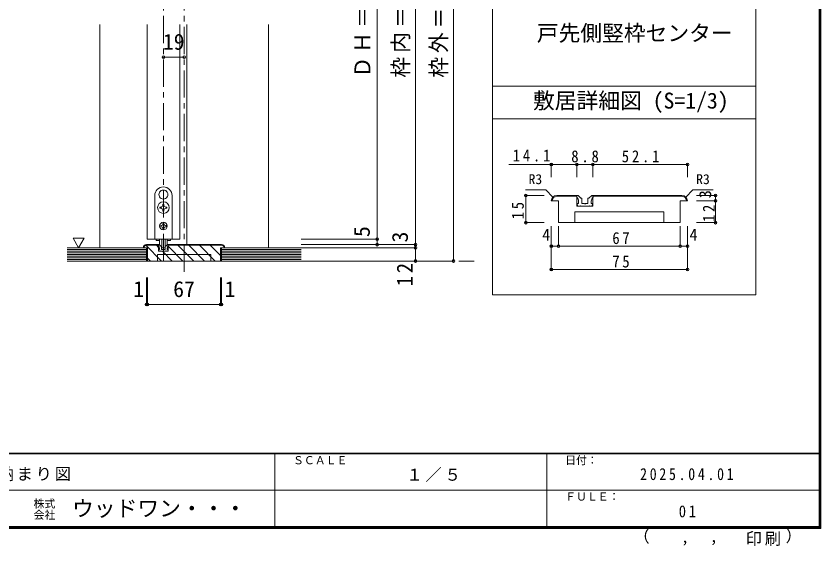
# Model space of a CAD drawing. Units: millimetres, scale not verified, with parts at other scales. Extents: x -957 to 993, y -705 to 708.
# Drawn here: x 253 to 993, y -705 to -219 of the extents above; entities that cross this region are included whole.
import ezdxf
from ezdxf.enums import TextEntityAlignment as Align

# ---------------------------------------------------------------- set-up
doc = ezdxf.new("R2010")
doc.units = ezdxf.units.MM
doc.header["$LTSCALE"] = 5
doc.header["$PDMODE"] = 32
doc.header["$PDSIZE"] = 2.5
doc.linetypes.add('CHAIN1', pattern=[8, 5, -1, 1, -1])
doc.layers.add('0-B_寸法', color=7, linetype='Continuous', lineweight=9)
doc.layers.add('F-1_枠', color=6, linetype='Continuous', lineweight=9)
doc.layers.add('F-A_文字', color=7, linetype='Continuous')
doc.styles.add('HG丸ｺﾞｼｯｸM-PRO', font='')
doc.styles.add('ＭＳ ゴシック', font='')
doc.styles.get('HG丸ｺﾞｼｯｸM-PRO').set_extended_font_data('HG丸ｺﾞｼｯｸM-PRO')
doc.styles.get('ＭＳ ゴシック').set_extended_font_data('MS Gothic')

msp = doc.modelspace()

# ---------------------------------------------------------------- linework, layer by layer
at = {"layer": '0-B_寸法', "linetype": 'CHAIN1'}
for p, q in [((407.73, -453.593), (407.73, 76.058)), ((388.73, -443.593), (388.73, 0.407)), ((300.23, -443.593), (674.23, -443.593))]:
    msp.add_line(p, q, dxfattribs=at)
at = {"layer": '0-B_寸法'}
for p, q in [((691.218, 76.058), (691.218, -474.581)), ((933.095, 76.058), (933.095, -474.581)), ((655.23, 14.407), (655.23, -431.593)), ((620.23, -443.593), (620.23, -15.593)), ((585.23, -29.593), (585.23, -423.594)), ((330.23, -431.594), (330.23, -226.593)), ((373.73, -226.593), (373.73, -423.594)), ((403.73, -226.593), (403.73, -423.594)), ((410.23, -226.593), (410.23, -428.593)), ((485.23, -226.593), (485.23, -431.594)), ((933.095, -283.088), (691.218, -283.088)), ((933.095, -313.088), (691.218, -313.088)), ((768.616, -354.905), (706.183, -354.905)), ((745.116, -354.905), (745.116, -366.572)), ((768.616, -354.905), (768.616, -366.572)), ((783.282, -354.905), (768.616, -354.905)), ((783.282, -354.905), (783.282, -366.572)), ((870.116, -354.905), (783.282, -354.905)), ((870.116, -354.905), (870.116, -366.572)), ((380.73, -383.594), (380.73, -423.594)), ((388.631, -378.445), (388.73, -378.544)), ((388.829, -378.445), (388.73, -378.544)), ((396.73, -423.594), (396.73, -383.594)), ((721.618, -383.386), (721.618, -408.386)), ((721.618, -383.386), (738.424, -383.386)), ((768.616, -383.386), (750.116, -383.386)), ((768.616, -384.22), (750.116, -384.22)), ((768.449, -383.387), (769.354, -383.387)), ((768.449, -385.053), (768.449, -383.387)), ((768.616, -383.386), (768.616, -393.386)), ((772.053, -385.74), (769.943, -383.631)), ((779.846, -385.74), (781.955, -383.631)), ((865.116, -383.386), (783.282, -383.386)), ((783.282, -383.386), (783.282, -393.386)), ((865.116, -384.22), (783.282, -384.22)), ((868.651, -384.851), (875.116, -378.386)), ((875.116, -378.386), (893.807, -378.386)), ((895.977, -383.386), (878.345, -383.386)), ((895.977, -383.386), (895.977, -408.386)), ((385.087, -384.582), (385.222, -384.619)), ((385.186, -384.754), (385.222, -384.619)), ((388.23, -392.394), (388.23, -391.444)), ((388.23, -391.444), (389.23, -391.444)), ((389.23, -391.444), (389.23, -392.394)), ((392.372, -384.582), (392.237, -384.619)), ((392.273, -384.754), (392.237, -384.619)), ((769.616, -393.386), (768.806, -391.343)), ((770.116, -390.886), (769.116, -390.886)), ((770.116, -390.886), (770.116, -388.78)), ((772.406, -385.887), (772.949, -385.887)), ((773.282, -390.386), (773.282, -386.22)), ((775.449, -390.886), (773.782, -390.886)), ((775.949, -391.386), (775.449, -390.886)), ((776.449, -390.886), (775.949, -391.386)), ((778.116, -390.886), (776.449, -390.886)), ((778.616, -390.386), (778.616, -386.22)), ((779.492, -385.887), (778.949, -385.887)), ((781.782, -390.886), (781.782, -388.78)), ((781.782, -390.886), (782.782, -390.886)), ((895.977, -388.386), (878.345, -388.386)), ((385.58, -394.094), (386.53, -394.094)), ((385.58, -395.094), (385.58, -394.094)), ((386.53, -395.094), (385.58, -395.094)), ((388.23, -397.744), (388.23, -396.794)), ((390.93, -394.094), (391.88, -394.094)), ((391.88, -395.094), (390.93, -395.094)), ((391.88, -394.094), (391.88, -395.094)), ((848.449, -398.386), (766.782, -398.386)), ((766.782, -408.386), (766.782, -398.386)), ((783.282, -393.386), (768.616, -393.386)), ((771.449, -393.386), (769.616, -393.386)), ((771.449, -393.386), (771.782, -393.053)), ((771.782, -393.053), (772.116, -393.386)), ((772.116, -393.386), (779.782, -393.386)), ((848.449, -408.386), (848.449, -398.386)), ((386.93, -411.094), (386.33, -411.094)), ((388.23, -409.194), (388.23, -409.794)), ((389.23, -409.194), (388.23, -409.194)), ((388.23, -413.394), (388.23, -413.994)), ((388.23, -413.994), (389.23, -413.994)), ((389.23, -409.194), (389.23, -409.794)), ((389.23, -413.394), (389.23, -413.994)), ((390.53, -411.094), (391.13, -411.094)), ((391.13, -412.094), (390.53, -412.094)), ((391.13, -411.094), (391.13, -412.094)), ((721.618, -408.386), (738.424, -408.386)), ((745.116, -429.931), (745.116, -411.505)), ((751.782, -408.386), (863.449, -408.386)), ((751.782, -429.931), (751.782, -411.505)), ((863.449, -429.931), (863.449, -411.505)), ((870.116, -429.931), (870.116, -411.505)), ((895.977, -408.386), (878.345, -408.386)), ((305.794, -422.78), (310.794, -431.44)), ((373.23, -428.593), (384.33, -428.593)), ((403.73, -423.594), (373.73, -423.594)), ((380.73, -423.594), (396.73, -423.594)), ((382.13, -423.594), (382.13, -424.794)), ((385.262, -424.794), (382.13, -424.794)), ((384.33, -434.593), (384.33, -428.593)), ((386.392, -430.006), (385.126, -428.74)), ((385.23, -428.015), (385.23, -423.594)), ((387.23, -423.594), (387.23, -431.215)), ((390.23, -423.594), (390.23, -431.215)), ((391.068, -430.006), (392.333, -428.74)), ((395.33, -424.794), (392.197, -424.794)), ((392.23, -428.015), (392.23, -423.594)), ((393.23, -428.594), (392.687, -428.594)), ((393.13, -434.593), (393.13, -428.593)), ((442.23, -428.593), (393.13, -428.593)), ((393.23, -429.594), (393.23, -428.594)), ((395.33, -423.594), (395.33, -424.794)), ((585.23, -423.594), (515.23, -423.594)), ((620.23, -428.594), (515.23, -428.594)), ((585.23, -423.594), (585.23, -428.594)), ((373.23, -431.594), (300.23, -431.594)), ((373.23, -433.094), (300.23, -433.094)), ((373.23, -434.594), (300.23, -434.594)), ((373.23, -436.094), (300.23, -436.094)), ((370.23, -431.593), (374.23, -431.593)), ((386.87, -443.593), (372.484, -429.207)), ((373.23, -429.093), (384.33, -429.093)), ((373.23, -443.593), (373.23, -431.594)), ((374.23, -443.593), (374.23, -431.593)), ((384.33, -431.154), (382.269, -429.093)), ((393.13, -434.593), (384.33, -434.593)), ((384.93, -434.593), (384.444, -433.367)), ((385.23, -433.093), (384.63, -433.093)), ((386.03, -434.593), (384.93, -434.593)), ((385.23, -433.093), (385.23, -431.83)), ((386.03, -434.593), (386.23, -434.393)), ((386.23, -434.393), (386.43, -434.593)), ((386.43, -434.593), (391.03, -434.593)), ((386.604, -430.094), (386.93, -430.094)), ((387.13, -432.793), (387.13, -430.294)), ((388.43, -433.093), (387.43, -433.093)), ((387.53, -431.515), (389.93, -431.515)), ((396.769, -443.593), (387.769, -434.593)), ((388.73, -433.393), (388.43, -433.093)), ((390.33, -432.793), (390.33, -430.294)), ((390.856, -430.094), (390.53, -430.094)), ((391.23, -434.393), (391.03, -434.593)), ((391.43, -434.593), (391.23, -434.393)), ((391.43, -434.593), (392.53, -434.593)), ((392.23, -433.093), (392.23, -431.83)), ((392.23, -433.093), (392.83, -433.093)), ((392.53, -434.593), (393.016, -433.367)), ((442.23, -429.093), (393.13, -429.093)), ((406.669, -443.593), (393.13, -430.055)), ((416.568, -443.593), (402.068, -429.093)), ((426.468, -443.593), (411.968, -429.093)), ((436.367, -443.593), (421.867, -429.093)), ((441.23, -438.557), (431.767, -429.093)), ((441.23, -431.593), (445.23, -431.593)), ((441.23, -443.593), (441.23, -431.593)), ((442.23, -431.594), (515.23, -431.594)), ((442.23, -443.593), (442.23, -431.594)), ((442.23, -433.094), (515.23, -433.094)), ((442.23, -434.594), (515.23, -434.594)), ((442.23, -436.094), (515.23, -436.094)), ((620.23, -431.593), (515.23, -431.593)), ((655.23, -443.593), (655.23, -431.593)), ((870.116, -429.931), (745.116, -429.931)), ((745.116, -451.467), (745.116, -429.931)), ((870.116, -451.467), (870.116, -429.931)), ((373.23, -437.594), (300.23, -437.594)), ((373.23, -439.094), (300.23, -439.094)), ((373.23, -440.594), (300.23, -440.594)), ((373.23, -442.094), (300.23, -442.094)), ((373.23, -443.594), (300.23, -443.594)), ((376.97, -443.593), (374.23, -440.853)), ((441.23, -443.593), (374.23, -443.593)), ((432.23, -437.593), (383.23, -437.593)), ((383.23, -443.593), (383.23, -437.593)), ((432.23, -443.593), (432.23, -437.593)), ((442.23, -437.594), (515.23, -437.594)), ((442.23, -439.094), (515.23, -439.094)), ((442.23, -440.594), (515.23, -440.594)), ((442.23, -442.094), (515.23, -442.094)), ((442.23, -443.594), (515.23, -443.594)), ((655.23, -443.593), (515.23, -443.593)), ((870.116, -451.467), (745.116, -451.467)), ((933.095, -474.581), (691.218, -474.581))]:
    msp.add_line(p, q, dxfattribs=at)
at = {"layer": '0-B_寸法', "color": 4}
for p, q in [((407.73, -256.593), (388.73, -256.593)), ((373.23, -483.593), (373.23, -458.593)), ((374.23, -483.593), (374.23, -458.593)), ((441.23, -483.593), (441.23, -458.593)), ((442.23, -483.593), (442.23, -458.593)), ((373.23, -483.593), (374.23, -483.593)), ((374.23, -483.593), (441.23, -483.593)), ((441.23, -483.593), (442.23, -483.593))]:
    msp.add_line(p, q, dxfattribs=at)
at = {"layer": '0-B_寸法'}
for points in [[(746.58, -384.851), (740.116, -378.386), (721.289, -378.386)], [(783.449, -385.053), (783.449, -383.387), (782.544, -383.387)], [(751.782, -408.386), (751.782, -388.386), (745.116, -388.386)], [(780.449, -393.386), (782.282, -393.386), (783.092, -391.343)], [(863.449, -408.386), (863.449, -388.386), (870.116, -388.386)], [(389.23, -396.794), (389.23, -397.744), (388.23, -397.744)], [(780.449, -393.386), (780.116, -393.053), (779.782, -393.386)], [(386.33, -411.094), (386.33, -412.094), (386.93, -412.094)], [(305.794, -422.78), (315.794, -422.78), (310.794, -431.44)], [(384.23, -429.594), (384.23, -428.594), (384.773, -428.594)], [(390.03, -433.093), (389.03, -433.093), (388.73, -433.393)]]:
    msp.add_lwpolyline(points, dxfattribs=at)
for centre, radius in [((388.73, -394.594), 5.35), ((388.73, -411.594), 3.5)]:
    msp.add_circle(centre, radius, dxfattribs=at)
for centre, radius, start, end in [((388.73, -383.594), 8, 0, 180), ((388.73, -382.594), 4.15, 91.3645, 208.6355), ((388.73, -382.594), 4.15, 331.3645, 88.6355), ((750.116, -388.386), 5, 90, 180), ((750.116, -388.386), 4.167, 90, 180), ((769.354, -384.22), 0.833, 45, 90), ((782.544, -384.22), 0.833, 90, 135), ((865.116, -388.386), 5, 0, 90), ((865.116, -388.386), 4.167, 0, 90), ((388.73, -382.594), 4.15, 211.3645, 328.6355), ((765.116, -388.78), 5, 0, 48.19), ((769.116, -391.22), 0.333, 90, 201.616), ((772.406, -385.387), 0.5, 225, 270), ((772.949, -386.22), 0.333, 360, 90), ((773.782, -390.386), 0.5, 180, 270), ((778.116, -390.386), 0.5, 270, 360), ((778.949, -386.22), 0.333, 90, 180), ((779.492, -385.387), 0.5, 270, 315), ((786.782, -388.78), 5, 131.81, 180), ((782.782, -391.22), 0.333, 338.384, 90), ((386.53, -392.394), 1.7, 270, 0), ((386.53, -396.794), 1.7, 0, 90), ((390.93, -392.394), 1.7, 180, 270), ((390.93, -396.794), 1.7, 90, 180), ((386.93, -409.794), 1.3, 270, 0), ((386.93, -413.394), 1.3, 0, 90), ((390.53, -409.794), 1.3, 180, 270), ((390.53, -413.394), 1.3, 90, 180), ((373.23, -431.593), 3, 90, 180), ((384.773, -429.094), 0.5, 45, 90), ((387.23, -428.015), 2, 180, 264.78409), ((390.23, -428.015), 2, 275.21591, 0), ((392.687, -429.094), 0.5, 90, 135), ((442.23, -431.593), 3, 0, 90), ((373.23, -431.593), 2.5, 90, 180), ((382.23, -431.83), 3, 0, 48.19), ((384.63, -433.293), 0.2, 90, 201.616), ((386.604, -429.794), 0.3, 225, 270), ((386.93, -430.294), 0.2, 360, 90), ((387.03, -430.206), 0.2, 0, 84.78409), ((387.43, -432.793), 0.3, 180, 270), ((387.53, -431.215), 0.3, 180, 270), ((389.93, -431.215), 0.3, 270, 0), ((390.03, -432.793), 0.3, 270, 360), ((390.43, -430.206), 0.2, 95.21591, 180), ((390.53, -430.294), 0.2, 90, 180), ((390.856, -429.794), 0.3, 270, 315), ((395.23, -431.83), 3, 131.81, 180), ((392.83, -433.293), 0.2, 338.384, 90), ((442.23, -431.593), 2.5, 0, 89.9992)]:
    msp.add_arc(centre, radius, start, end, dxfattribs=at)
for p in [(388.73, -256.593), (407.73, -256.593), (745.116, -354.905), (768.616, -354.905), (783.282, -354.905), (870.116, -354.905), (721.618, -383.386), (895.977, -383.386), (895.977, -388.386), (721.618, -408.386), (895.977, -408.386), (585.23, -423.594), (585.23, -428.594), (620.23, -428.594), (745.116, -429.931), (751.782, -429.931), (863.449, -429.931), (870.116, -429.931), (620.23, -431.593), (620.23, -443.593), (655.23, -443.593), (745.116, -451.467), (870.116, -451.467), (373.23, -483.593), (374.23, -483.593), (441.23, -483.593), (442.23, -483.593)]:
    msp.add_point(p, dxfattribs=at)
at = {"layer": 'F-1_枠'}
for p, q in [((991.115, 707.602), (991.115, -689.065)), ((991.948, 707.602), (991.948, -689.065)), ((992.782, 707.602), (992.782, -689.065)), ((992.782, -619.898), (-957.218, -619.898)), ((992.782, -620.731), (-957.218, -620.731)), ((491.115, -620.731), (491.115, -687.398)), ((741.115, -620.731), (741.115, -687.398)), ((17.782, -654.065), (991.115, -654.066)), ((992.782, -687.398), (-957.218, -687.398)), ((992.782, -688.231), (-957.218, -688.231)), ((992.782, -689.065), (-957.218, -689.065))]:
    msp.add_line(p, q, dxfattribs=at)

# ---------------------------------------------------------------- texts
at = {"layer": '0-B_寸法', "style": 'ＭＳ ゴシック'}
for s, height, p in [('戸先側竪枠センター', 14.66, (731.787, -246.074)), ('19', 14.66, (388.23, -254.093)), ('敷居詳細図 (S=1/3)', 14.66, (728.278, -308.088)), ('R3', 9.164, (724.23, -375.798)), ('R3', 9.164, (878.217, -375.798)), ('4', 11, (736.741, -428.176)), ('4', 11, (872.057, -428.176)), ('1', 14.66, (360.922, -481.093)), ('67', 14.66, (397.73, -481.093)), ('1', 14.66, (444.974, -481.093))]:
    msp.add_text(s, height=height, dxfattribs=at).set_placement(p, align=Align.BOTTOM_LEFT)
for s, height, p in [('3', 11, (895.27, -386.077)), ('5', 14.66, (582.73, -421.594)), ('3', 14.66, (617.73, -426.594))]:
    msp.add_text(s, height=height, rotation=90, dxfattribs=at).set_placement(p, align=Align.BOTTOM_LEFT)
at = {"layer": '0-B_寸法', "attachment_point": 7, "rotation": 90, "style": 'ＭＳ ゴシック'}
for s, insert, char_height in [('\\T1.2;\\W0.95;ＤＨ＝1,983\\~', (582.73, -275.258), 14.66), ('\\T1.2;\\W0.95;枠内＝2,002\\~', (617.73, -275.258), 14.66), ('\\T1.19;\\W0.95;枠外＝2,047', (652.73, -275.258), 14.66), ('\\T1.36;\\W0.9;15', (719.966, -405.261), 11), ('\\T1.36;\\W0.9;12', (895.27, -407.761), 11), ('\\T1.27;\\W0.95;12', (617.73, -466.843), 14.66)]:
    msp.add_mtext(s, dxfattribs=dict(at, insert=insert, char_height=char_height))
at = {"layer": '0-B_寸法', "char_height": 11, "attachment_point": 7, "style": 'ＭＳ ゴシック'}
for s, insert in [('\\T1.38;\\W0.9;14.1', (709.654, -352.365)), ('\\T1.38;\\W0.9;8.8', (763.449, -353.15)), ('\\T1.38;\\W0.9;52.1', (809.824, -353.15)), ('\\T1.36;\\W0.9;67', (801.157, -428.176)), ('\\T1.36;\\W0.9;75', (801.157, -449.712)), ('\\T1.39;\\W0.85;2025.04.01', (826.684, -644.847))]:
    msp.add_mtext(s, dxfattribs=dict(at, insert=insert))
at = {"layer": 'F-1_枠', "color": 7, "style": 'HG丸ｺﾞｼｯｸM-PRO'}
for s, height, p in [('株式', 7.331, (269.449, -672.232)), ('ウッドワン・・・', 14.66, (304.825, -682.398)), ('会社', 7.331, (269.449, -682.565))]:
    msp.add_text(s, height=height, dxfattribs=at).set_placement(p, align=Align.BOTTOM_LEFT)
at = {"layer": 'F-A_文字', "style": 'ＭＳ ゴシック'}
for s, height, p in [('ＳＣＡＬＥ', 7.331, (507.782, -632.398)), ('日付：', 7.331, (757.782, -632.398)), ('ＦＵＬＥ：', 7.331, (757.782, -665.732)), ('（', 11, (820.492, -705.113)), ('）', 11, (960.359, -704.648)), (',', 11, (864.171, -705.345)), (',', 11, (890.657, -704.881))]:
    msp.add_text(s, height=height, dxfattribs=at).set_placement(p, align=Align.BOTTOM_LEFT)
at = {"layer": 'F-A_文字', "char_height": 11, "attachment_point": 7, "style": 'ＭＳ ゴシック'}
for s, insert in [('\\T1.17;建具納まり図', (201.115, -645.731)), ('\\T1.17;１／５', (611.949, -646.565)), ('\\T1.36;\\W0.9;01', (862.157, -679.065)), ('\\T1.17;印刷', (923.649, -705.113))]:
    msp.add_mtext(s, dxfattribs=dict(at, insert=insert))

doc.saveas('drawing.dxf')
